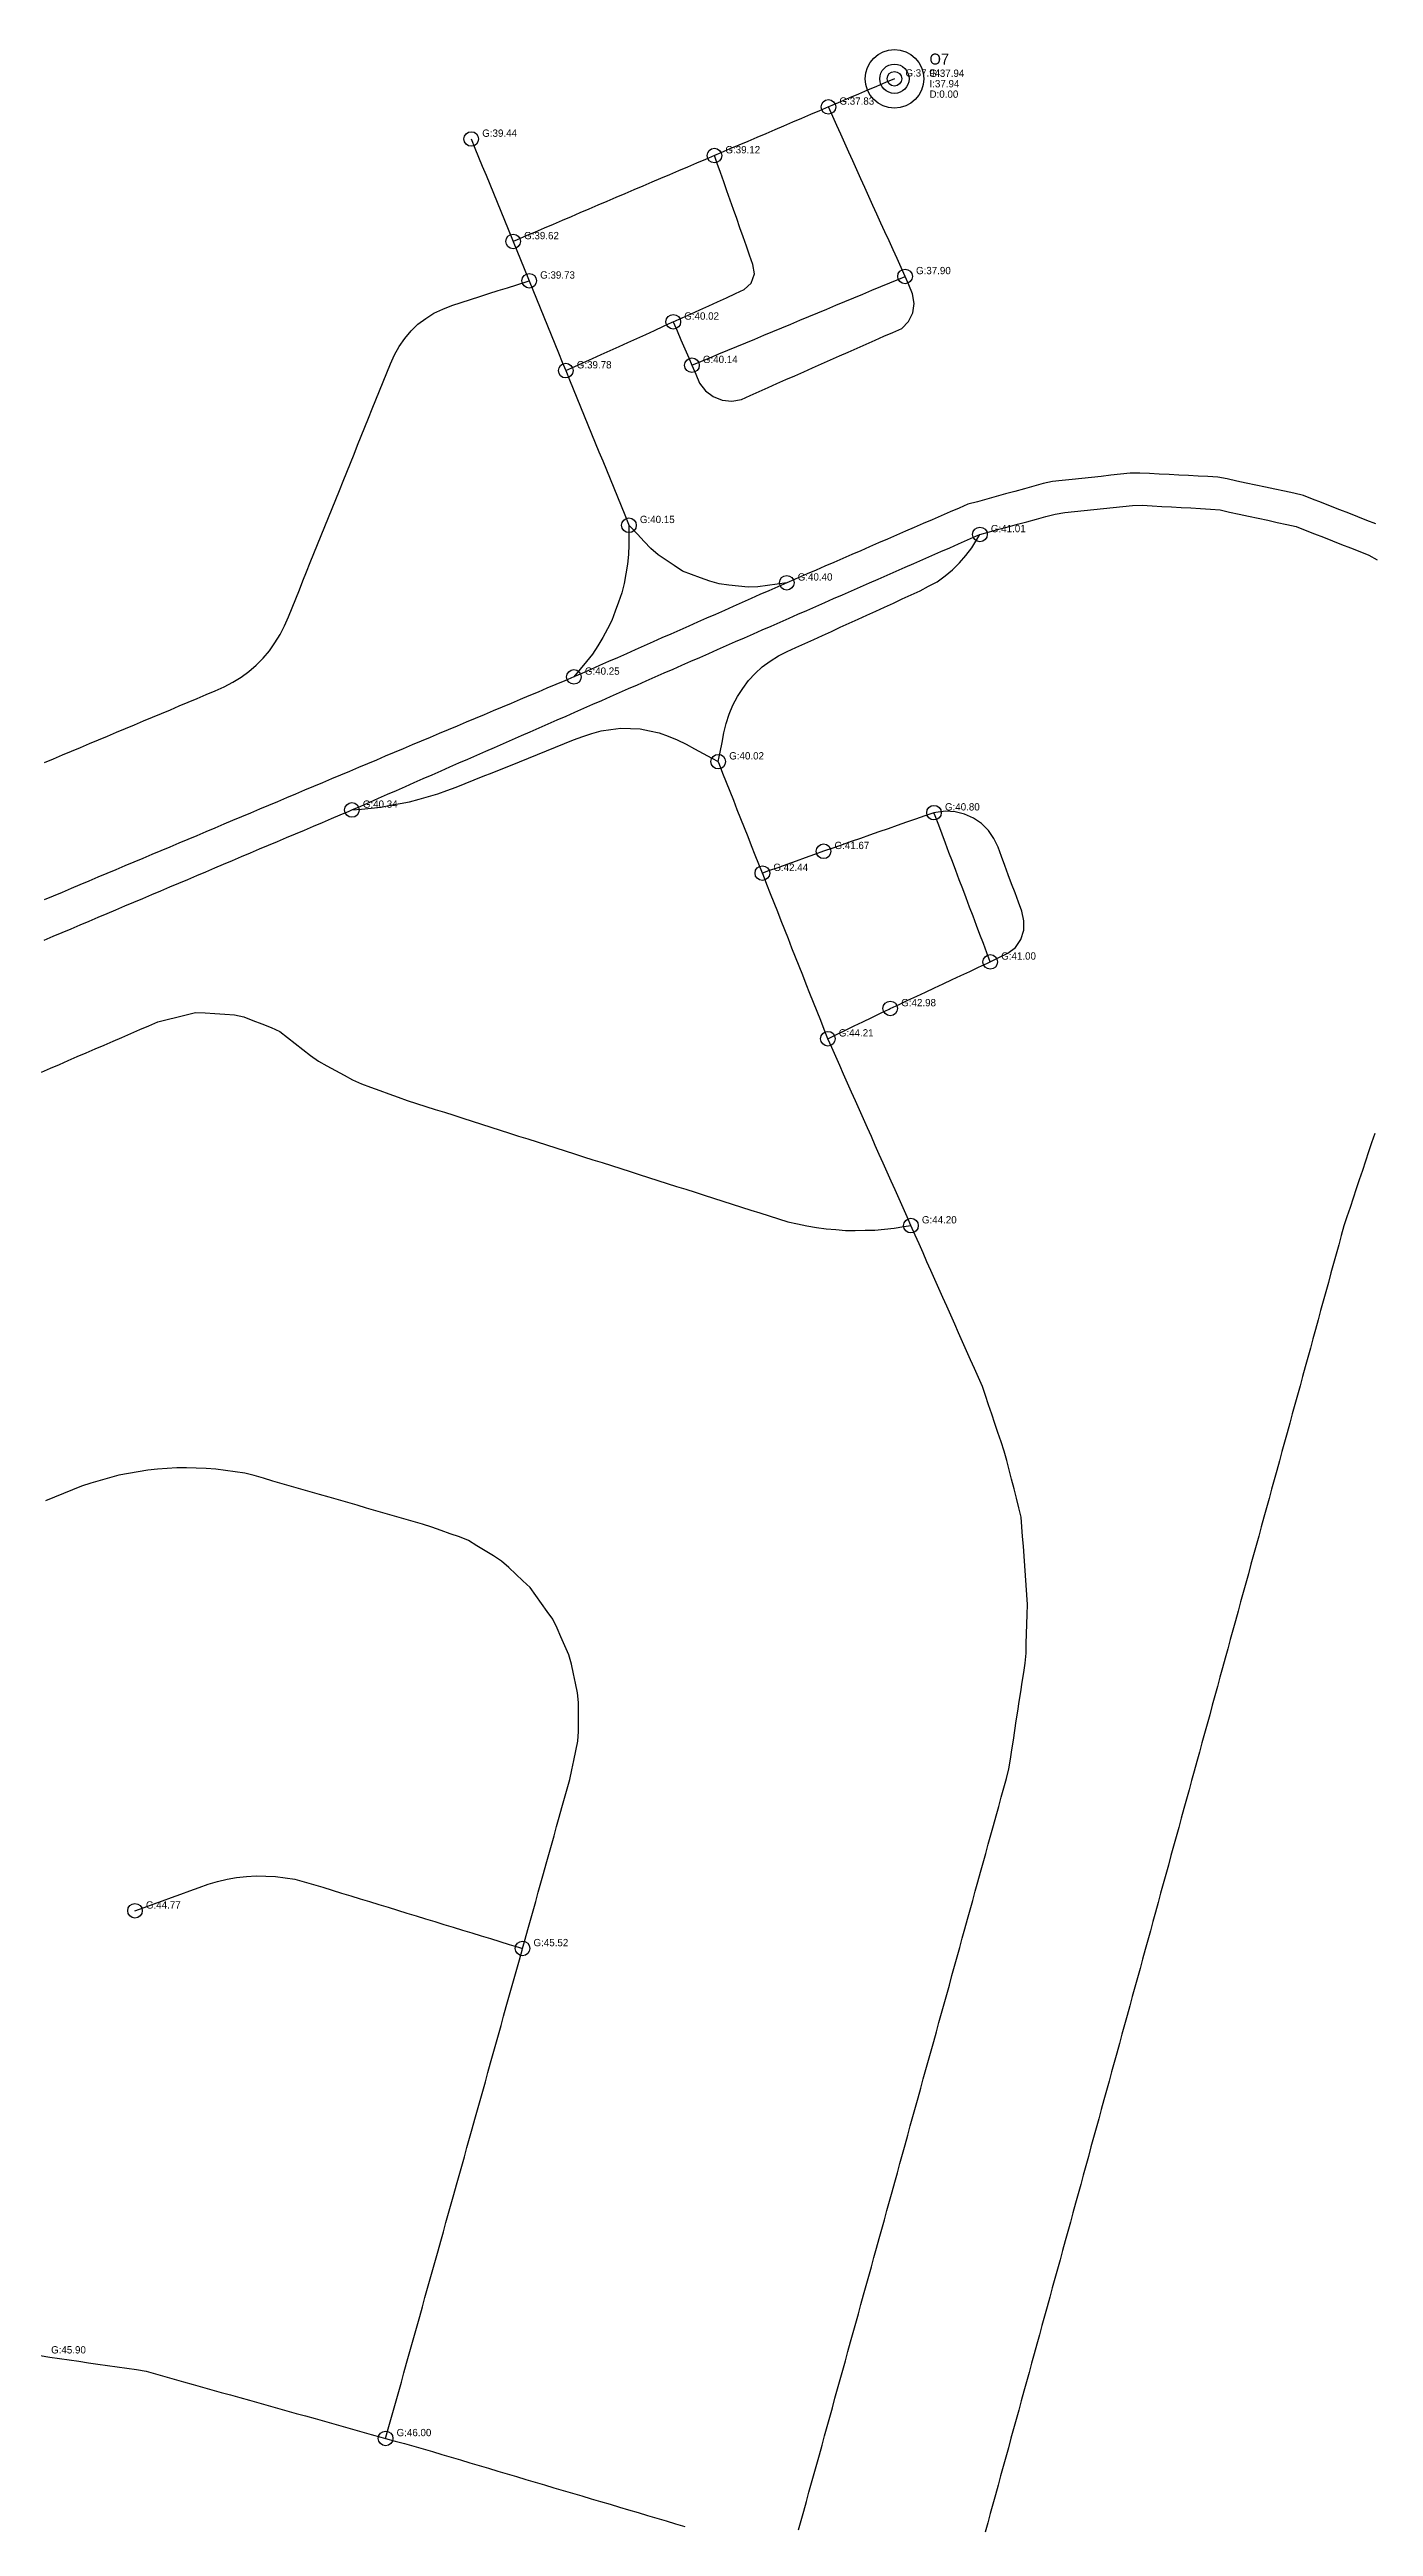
# Model space of a CAD drawing. Header units: metres. Extents: x 607160 to 610559, y 2613470 to 2618337.
# Drawn here: x 609848 to 610120, y 2614571 to 2615079 of the extents above; entities that cross this region are included whole.
import ezdxf

# ---------------------------------------------------------------- set-up
doc = ezdxf.new("R2010")
doc.units = ezdxf.units.M
for name, color, linetype in [('SW-DRAIN-LABELS', 3, 'Continuous'), ('SW-DRAIN-ORPHAN', 8, 'Continuous'), ('SW-JUNCTIONS', 7, 'Continuous'), ('SW-OUTLETS', 2, 'Continuous')]:
    doc.layers.add(name, color=color, linetype=linetype)

msp = doc.modelspace()

# ---------------------------------------------------------------- linework, layer by layer
at = {"layer": 'SW-DRAIN-ORPHAN'}
for points in [[(610021.89, 2615073.04), (610020.05, 2615072.25), (610018.21, 2615071.47), (610016.37, 2615070.69), (610014.53, 2615069.9), (610012.69, 2615069.12), (610010.85, 2615068.33), (610009.01, 2615067.55), (610008.35, 2615067.27)], [(610008.35, 2615067.27), (610006.51, 2615066.48), (610004.67, 2615065.7), (610002.83, 2615064.91), (610000.99, 2615064.13), (609999.15, 2615063.34), (609997.31, 2615062.56), (609995.47, 2615061.77), (609993.63, 2615060.99), (609991.79, 2615060.2), (609989.95, 2615059.42), (609988.11, 2615058.63), (609986.27, 2615057.85), (609984.94, 2615057.28)], [(610024.07, 2615032.48), (610023.25, 2615034.31), (610022.42, 2615036.13), (610021.6, 2615037.95), (610020.78, 2615039.77), (610019.95, 2615041.6), (610019.13, 2615043.42), (610018.3, 2615045.24), (610017.48, 2615047.06), (610016.66, 2615048.89), (610015.83, 2615050.71), (610015.01, 2615052.53), (610014.18, 2615054.35), (610013.36, 2615056.17), (610012.54, 2615058), (610011.71, 2615059.82), (610010.89, 2615061.64), (610010.06, 2615063.46), (610009.24, 2615065.29), (610008.35, 2615067.27)], [(609935.02, 2615060.68), (609935.78, 2615058.83), (609936.53, 2615056.98), (609937.29, 2615055.12), (609938.05, 2615053.27), (609938.81, 2615051.42), (609939.56, 2615049.57), (609940.32, 2615047.72), (609941.08, 2615045.87), (609941.83, 2615044.02), (609942.59, 2615042.17), (609943.35, 2615040.32), (609943.62, 2615039.66)], [(609984.94, 2615057.28), (609983.1, 2615056.49), (609981.26, 2615055.71), (609979.42, 2615054.93), (609977.58, 2615054.14), (609975.74, 2615053.36), (609973.9, 2615052.57), (609972.06, 2615051.79), (609970.22, 2615051), (609968.38, 2615050.22), (609966.54, 2615049.44), (609964.7, 2615048.65), (609962.86, 2615047.87), (609961.02, 2615047.08), (609959.18, 2615046.3), (609957.34, 2615045.51), (609955.5, 2615044.73), (609953.66, 2615043.94), (609951.82, 2615043.16), (609949.98, 2615042.38), (609948.14, 2615041.59), (609946.3, 2615040.81), (609944.46, 2615040.02), (609943.62, 2615039.66)], [(609976.49, 2615023.16), (609978.32, 2615023.98), (609980.14, 2615024.81), (609981.96, 2615025.63), (609983.78, 2615026.46), (609985.6, 2615027.29), (609987.42, 2615028.11), (609989.24, 2615028.94), (609991.06, 2615029.77), (609992.5, 2615031.12), (609993.13, 2615032.98), (609992.83, 2615034.92), (609992.17, 2615036.81), (609991.5, 2615038.7), (609990.84, 2615040.58), (609990.17, 2615042.47), (609989.51, 2615044.35), (609988.84, 2615046.24), (609988.17, 2615048.13), (609987.51, 2615050.01), (609986.84, 2615051.9), (609986.17, 2615053.78), (609985.51, 2615055.67), (609984.94, 2615057.28)], [(609943.62, 2615039.66), (609944.37, 2615037.81), (609945.13, 2615035.96), (609945.88, 2615034.1), (609946.64, 2615032.25), (609946.91, 2615031.58)], [(609847.43, 2614932.73), (609849.27, 2614933.51), (609851.12, 2614934.28), (609852.96, 2614935.06), (609854.81, 2614935.83), (609856.65, 2614936.6), (609858.49, 2614937.38), (609860.34, 2614938.15), (609862.18, 2614938.93), (609864.03, 2614939.7), (609865.87, 2614940.48), (609867.71, 2614941.25), (609869.56, 2614942.02), (609871.4, 2614942.8), (609873.25, 2614943.57), (609875.09, 2614944.35), (609876.94, 2614945.12), (609878.78, 2614945.89), (609880.62, 2614946.67), (609882.47, 2614947.44), (609884.28, 2614948.29), (609886.06, 2614949.2), (609887.76, 2614950.24), (609889.37, 2614951.43), (609890.89, 2614952.72), (609892.28, 2614954.15), (609893.58, 2614955.66), (609894.73, 2614957.3), (609895.78, 2614959), (609896.65, 2614960.8), (609897.48, 2614962.61), (609898.23, 2614964.47), (609898.98, 2614966.32), (609899.73, 2614968.18), (609900.47, 2614970.03), (609901.22, 2614971.89), (609901.97, 2614973.74), (609902.72, 2614975.6), (609903.47, 2614977.45), (609904.21, 2614979.31), (609904.96, 2614981.16), (609905.71, 2614983.02), (609906.46, 2614984.87), (609907.21, 2614986.73), (609907.95, 2614988.58), (609908.7, 2614990.44), (609909.45, 2614992.29), (609910.2, 2614994.15), (609910.95, 2614996), (609911.7, 2614997.86), (609912.44, 2614999.71), (609913.19, 2615001.57), (609913.94, 2615003.42), (609914.69, 2615005.28), (609915.44, 2615007.13), (609916.18, 2615008.98), (609916.93, 2615010.84), (609917.68, 2615012.69), (609918.43, 2615014.55), (609919.28, 2615016.36), (609920.2, 2615018.13), (609921.36, 2615019.76), (609922.65, 2615021.28), (609924.08, 2615022.67), (609925.69, 2615023.86), (609927.36, 2615024.95), (609929.18, 2615025.79), (609931.03, 2615026.53), (609932.94, 2615027.13), (609934.84, 2615027.74), (609936.75, 2615028.35), (609938.65, 2615028.95), (609940.56, 2615029.56), (609942.47, 2615030.17), (609944.37, 2615030.77), (609946.28, 2615031.38), (609946.91, 2615031.58)], [(609946.91, 2615031.58), (609947.67, 2615029.73), (609948.42, 2615027.88), (609949.18, 2615026.03), (609949.93, 2615024.17), (609950.69, 2615022.32), (609951.44, 2615020.47), (609952.2, 2615018.62), (609952.96, 2615016.77), (609953.71, 2615014.91), (609954.43, 2615013.15)], [(609980.32, 2615014.25), (609982.16, 2615015.02), (609984.01, 2615015.79), (609985.85, 2615016.56), (609987.7, 2615017.33), (609989.55, 2615018.1), (609991.39, 2615018.86), (609993.24, 2615019.63), (609995.08, 2615020.4), (609996.93, 2615021.17), (609998.78, 2615021.94), (610000.62, 2615022.71), (610002.47, 2615023.48), (610004.32, 2615024.25), (610006.16, 2615025.02), (610008.01, 2615025.79), (610009.85, 2615026.56), (610011.7, 2615027.33), (610013.55, 2615028.1), (610015.39, 2615028.87), (610017.24, 2615029.64), (610019.08, 2615030.4), (610020.93, 2615031.17), (610022.78, 2615031.94), (610024.07, 2615032.48)], [(609980.32, 2615014.25), (609981.11, 2615012.41), (609981.9, 2615010.57), (609983.13, 2615009.01), (609984.71, 2615007.82), (609986.55, 2615007.1), (609988.51, 2615006.9), (609990.47, 2615007.21), (609992.28, 2615008.06), (609994.11, 2615008.87), (609995.94, 2615009.68), (609997.77, 2615010.49), (609999.6, 2615011.3), (610001.43, 2615012.11), (610003.26, 2615012.91), (610005.09, 2615013.72), (610006.92, 2615014.53), (610008.75, 2615015.34), (610010.58, 2615016.15), (610012.41, 2615016.95), (610014.24, 2615017.76), (610016.07, 2615018.57), (610017.9, 2615019.38), (610019.73, 2615020.19), (610021.56, 2615021), (610023.38, 2615021.8), (610024.78, 2615023.21), (610025.66, 2615024.99), (610025.94, 2615026.95), (610025.58, 2615028.88), (610024.86, 2615030.75), (610024.07, 2615032.48)], [(609954.43, 2615013.15), (609956.26, 2615013.97), (609958.08, 2615014.8), (609959.9, 2615015.62), (609961.72, 2615016.45), (609963.54, 2615017.28), (609965.36, 2615018.1), (609967.18, 2615018.93), (609969, 2615019.76), (609970.83, 2615020.58), (609972.65, 2615021.41), (609974.47, 2615022.24), (609976.29, 2615023.06), (609976.49, 2615023.16)], [(609976.49, 2615023.16), (609977.28, 2615021.32), (609978.07, 2615019.48), (609978.86, 2615017.64), (609979.65, 2615015.8), (609980.32, 2615014.25)], [(609954.43, 2615013.15), (609955.19, 2615011.29), (609955.95, 2615009.44), (609956.7, 2615007.59), (609957.46, 2615005.74), (609958.21, 2615003.89), (609958.97, 2615002.04), (609959.73, 2615000.18), (609960.48, 2614998.33), (609961.24, 2614996.48), (609962, 2614994.63), (609962.75, 2614992.78), (609963.51, 2614990.93), (609964.26, 2614989.07), (609965.02, 2614987.22), (609965.78, 2614985.37), (609966.53, 2614983.52), (609967.29, 2614981.67), (609967.39, 2614981.41)], [(610120.74, 2614981.69), (610118.88, 2614982.42), (610117.02, 2614983.14), (610115.15, 2614983.87), (610113.29, 2614984.6), (610111.43, 2614985.32), (610109.56, 2614986.05), (610107.7, 2614986.78), (610105.84, 2614987.5), (610103.89, 2614987.97), (610101.94, 2614988.39), (610099.98, 2614988.81), (610098.03, 2614989.23), (610096.07, 2614989.65), (610094.12, 2614990.07), (610092.16, 2614990.49), (610090.21, 2614990.91), (610088.25, 2614991.28), (610086.25, 2614991.39), (610084.25, 2614991.49), (610082.25, 2614991.6), (610080.26, 2614991.7), (610078.26, 2614991.8), (610076.26, 2614991.91), (610074.26, 2614992.01), (610072.27, 2614992.12), (610070.27, 2614992.09), (610068.29, 2614991.88), (610066.3, 2614991.66), (610064.31, 2614991.45), (610062.32, 2614991.24), (610060.33, 2614991.02), (610058.34, 2614990.81), (610056.35, 2614990.59), (610054.37, 2614990.38), (610052.42, 2614989.96), (610050.49, 2614989.43), (610048.56, 2614988.9), (610046.63, 2614988.37), (610044.7, 2614987.84), (610042.77, 2614987.31), (610040.85, 2614986.78), (610038.92, 2614986.25), (610036.99, 2614985.72), (610035.15, 2614984.94), (610033.31, 2614984.14), (610031.48, 2614983.35), (610029.64, 2614982.55), (610027.81, 2614981.76), (610025.97, 2614980.96), (610024.14, 2614980.17), (610022.3, 2614979.37), (610020.47, 2614978.58), (610018.63, 2614977.78), (610016.8, 2614976.98), (610014.96, 2614976.19), (610013.13, 2614975.39), (610011.29, 2614974.6), (610009.46, 2614973.8), (610007.62, 2614973.01), (610005.79, 2614972.21), (610003.95, 2614971.42), (610002.12, 2614970.62), (610000.28, 2614969.82), (609999.78, 2614969.61)], [(610039.44, 2614979.53), (610041.37, 2614980.05), (610043.3, 2614980.58), (610045.23, 2614981.1), (610047.16, 2614981.62), (610049.09, 2614982.15), (610051.02, 2614982.67), (610052.95, 2614983.2), (610054.88, 2614983.72), (610056.85, 2614984), (610058.84, 2614984.21), (610060.83, 2614984.42), (610062.82, 2614984.63), (610064.81, 2614984.84), (610066.8, 2614985.05), (610068.79, 2614985.25), (610070.78, 2614985.46), (610072.77, 2614985.51), (610074.77, 2614985.4), (610076.76, 2614985.29), (610078.76, 2614985.18), (610080.76, 2614985.07), (610082.76, 2614984.96), (610084.75, 2614984.85), (610086.75, 2614984.75), (610088.73, 2614984.55), (610090.69, 2614984.12), (610092.64, 2614983.7), (610094.6, 2614983.28), (610096.55, 2614982.85), (610098.51, 2614982.43), (610100.46, 2614982), (610102.42, 2614981.58), (610104.37, 2614981.14), (610106.23, 2614980.41), (610108.09, 2614979.68), (610109.95, 2614978.95), (610111.81, 2614978.22), (610113.67, 2614977.49), (610115.54, 2614976.76), (610117.4, 2614976.03), (610119.26, 2614975.3), (610121.01, 2614974.33)], [(609910.51, 2614922.99), (609912.34, 2614923.79), (609914.17, 2614924.6), (609916, 2614925.4), (609917.83, 2614926.2), (609919.66, 2614927.01), (609921.5, 2614927.81), (609923.33, 2614928.61), (609925.16, 2614929.42), (609926.99, 2614930.22), (609928.82, 2614931.02), (609930.65, 2614931.83), (609932.49, 2614932.63), (609934.32, 2614933.43), (609936.15, 2614934.24), (609937.98, 2614935.04), (609939.81, 2614935.84), (609941.64, 2614936.64), (609943.48, 2614937.45), (609945.31, 2614938.25), (609947.14, 2614939.05), (609948.97, 2614939.86), (609950.8, 2614940.66), (609952.63, 2614941.46), (609954.47, 2614942.27), (609956.3, 2614943.07), (609958.13, 2614943.87), (609959.96, 2614944.68), (609961.79, 2614945.48), (609963.62, 2614946.28), (609965.46, 2614947.09), (609967.29, 2614947.89), (609969.12, 2614948.69), (609970.95, 2614949.5), (609972.78, 2614950.3), (609974.61, 2614951.1), (609976.44, 2614951.91), (609978.28, 2614952.71), (609980.11, 2614953.51), (609981.94, 2614954.31), (609983.77, 2614955.12), (609985.6, 2614955.92), (609987.43, 2614956.72), (609989.27, 2614957.53), (609991.1, 2614958.33), (609992.93, 2614959.13), (609994.76, 2614959.94), (609996.59, 2614960.74), (609998.42, 2614961.54), (610000.26, 2614962.35), (610002.09, 2614963.15), (610003.92, 2614963.95), (610005.75, 2614964.76), (610007.58, 2614965.56), (610009.41, 2614966.36), (610011.25, 2614967.17), (610013.08, 2614967.97), (610014.91, 2614968.77), (610016.74, 2614969.58), (610018.57, 2614970.38), (610020.4, 2614971.18), (610022.24, 2614971.98), (610024.07, 2614972.79), (610025.9, 2614973.59), (610027.73, 2614974.39), (610029.56, 2614975.2), (610031.39, 2614976), (610033.23, 2614976.8), (610035.06, 2614977.61), (610036.89, 2614978.41), (610038.72, 2614979.21), (610039.44, 2614979.53)], [(609967.39, 2614981.41), (609967.37, 2614979.41), (609967.35, 2614977.41), (609967.32, 2614975.41), (609967.1, 2614973.43), (609966.74, 2614971.46), (609966.38, 2614969.49), (609965.95, 2614967.54), (609965.27, 2614965.66), (609964.59, 2614963.78), (609963.9, 2614961.9), (609962.98, 2614960.13), (609962, 2614958.39), (609961.02, 2614956.65), (609959.92, 2614954.98), (609958.66, 2614953.43), (609957.4, 2614951.88), (609956.09, 2614950.29)], [(609999.78, 2614969.61), (609997.8, 2614969.34), (609995.82, 2614969.07), (609993.83, 2614968.8), (609991.85, 2614968.71), (609989.86, 2614968.93), (609987.87, 2614969.14), (609985.88, 2614969.36), (609983.97, 2614969.91), (609982.1, 2614970.6), (609980.22, 2614971.29), (609978.36, 2614972), (609976.7, 2614973.13), (609975.05, 2614974.25), (609973.39, 2614975.37), (609971.86, 2614976.64), (609970.49, 2614978.1), (609969.13, 2614979.56), (609967.76, 2614981.02), (609967.39, 2614981.41)], [(609985.72, 2614932.9), (609986.11, 2614934.87), (609986.5, 2614936.83), (609986.89, 2614938.79), (609987.38, 2614940.73), (609987.96, 2614942.64), (609988.74, 2614944.48), (609989.65, 2614946.26), (609990.74, 2614947.92), (609991.94, 2614949.53), (609993.32, 2614950.97), (609994.77, 2614952.34), (609996.39, 2614953.5), (609998.06, 2614954.6), (609999.85, 2614955.48), (610001.67, 2614956.31), (610003.49, 2614957.14), (610005.31, 2614957.97), (610007.13, 2614958.81), (610008.95, 2614959.64), (610010.77, 2614960.47), (610012.59, 2614961.3), (610014.41, 2614962.13), (610016.23, 2614962.96), (610018.04, 2614963.79), (610019.86, 2614964.62), (610021.68, 2614965.45), (610023.5, 2614966.29), (610025.32, 2614967.12), (610027.14, 2614967.95), (610028.9, 2614968.89), (610030.67, 2614969.83), (610032.27, 2614971.03), (610033.84, 2614972.27), (610035.24, 2614973.68), (610036.57, 2614975.18), (610037.75, 2614976.78), (610038.8, 2614978.49), (610039.44, 2614979.53)], [(609999.78, 2614969.61), (609997.95, 2614968.8), (609996.12, 2614967.99), (609994.29, 2614967.18), (609992.46, 2614966.37), (609990.63, 2614965.56), (609988.8, 2614964.75), (609986.98, 2614963.94), (609985.15, 2614963.13), (609983.32, 2614962.33), (609981.49, 2614961.52), (609979.66, 2614960.71), (609977.83, 2614959.9), (609976, 2614959.09), (609974.17, 2614958.28), (609972.34, 2614957.47), (609970.51, 2614956.66), (609968.68, 2614955.85), (609966.86, 2614955.05), (609965.03, 2614954.24), (609963.2, 2614953.43), (609961.37, 2614952.62), (609959.54, 2614951.81), (609957.71, 2614951), (609956.09, 2614950.29)], [(609956.09, 2614950.29), (609954.25, 2614949.51), (609952.4, 2614948.73), (609950.56, 2614947.96), (609948.72, 2614947.18), (609946.87, 2614946.41), (609945.03, 2614945.63), (609943.19, 2614944.86), (609941.34, 2614944.08), (609939.5, 2614943.31), (609937.66, 2614942.53), (609935.81, 2614941.75), (609933.97, 2614940.98), (609932.13, 2614940.2), (609930.28, 2614939.43), (609928.44, 2614938.65), (609926.6, 2614937.88), (609924.75, 2614937.1), (609922.91, 2614936.33), (609921.07, 2614935.55), (609919.22, 2614934.77), (609917.38, 2614934), (609915.54, 2614933.22), (609913.69, 2614932.45), (609911.85, 2614931.67), (609910, 2614930.9), (609908.16, 2614930.12), (609906.32, 2614929.35), (609904.47, 2614928.57), (609902.63, 2614927.79), (609900.79, 2614927.02), (609898.94, 2614926.24), (609897.1, 2614925.47), (609895.26, 2614924.69), (609893.41, 2614923.92), (609891.57, 2614923.14), (609889.73, 2614922.36), (609887.88, 2614921.59), (609886.04, 2614920.81), (609884.2, 2614920.04), (609882.35, 2614919.26), (609880.51, 2614918.49), (609878.67, 2614917.71), (609876.82, 2614916.94), (609874.98, 2614916.16), (609873.13, 2614915.38), (609871.29, 2614914.61), (609869.45, 2614913.83), (609867.6, 2614913.06), (609865.76, 2614912.28), (609863.92, 2614911.51), (609862.07, 2614910.73), (609860.23, 2614909.96), (609858.39, 2614909.18), (609856.54, 2614908.4), (609854.7, 2614907.63), (609852.86, 2614906.85), (609851.01, 2614906.08), (609849.17, 2614905.3), (609847.33, 2614904.53)], [(609910.51, 2614922.99), (609912.5, 2614923.18), (609914.49, 2614923.38), (609916.48, 2614923.58), (609918.44, 2614923.94), (609920.41, 2614924.3), (609922.37, 2614924.68), (609924.3, 2614925.21), (609926.23, 2614925.74), (609928.15, 2614926.29), (609930.03, 2614926.98), (609931.9, 2614927.68), (609933.77, 2614928.39), (609935.63, 2614929.14), (609937.48, 2614929.89), (609939.34, 2614930.64), (609941.19, 2614931.38), (609943.05, 2614932.13), (609944.9, 2614932.88), (609946.76, 2614933.63), (609948.61, 2614934.38), (609950.46, 2614935.13), (609952.32, 2614935.88), (609954.17, 2614936.63), (609956.03, 2614937.38), (609957.9, 2614938.08), (609959.8, 2614938.69), (609961.72, 2614939.24), (609963.7, 2614939.51), (609965.69, 2614939.77), (609967.68, 2614939.69), (609969.68, 2614939.61), (609971.64, 2614939.23), (609973.59, 2614938.8), (609975.47, 2614938.14), (609977.32, 2614937.36), (609979.12, 2614936.5), (609980.88, 2614935.54), (609982.63, 2614934.59), (609984.39, 2614933.63), (609985.72, 2614932.9)], [(609994.78, 2614910.02), (609994.05, 2614911.88), (609993.31, 2614913.74), (609992.57, 2614915.6), (609991.84, 2614917.46), (609991.1, 2614919.32), (609990.37, 2614921.18), (609989.63, 2614923.04), (609988.89, 2614924.9), (609988.16, 2614926.76), (609987.42, 2614928.61), (609986.69, 2614930.47), (609985.95, 2614932.33), (609985.72, 2614932.9)], [(609847.35, 2614896.28), (609849.19, 2614897.06), (609851.04, 2614897.84), (609852.88, 2614898.62), (609854.72, 2614899.4), (609856.56, 2614900.18), (609858.4, 2614900.96), (609860.25, 2614901.74), (609862.09, 2614902.52), (609863.93, 2614903.29), (609865.77, 2614904.07), (609867.61, 2614904.85), (609869.46, 2614905.63), (609871.3, 2614906.41), (609873.14, 2614907.19), (609874.98, 2614907.97), (609876.82, 2614908.75), (609878.67, 2614909.53), (609880.51, 2614910.31), (609882.35, 2614911.08), (609884.19, 2614911.86), (609886.03, 2614912.64), (609887.88, 2614913.42), (609889.72, 2614914.2), (609891.56, 2614914.98), (609893.4, 2614915.76), (609895.24, 2614916.54), (609897.09, 2614917.32), (609898.93, 2614918.1), (609900.77, 2614918.87), (609902.61, 2614919.65), (609904.46, 2614920.43), (609906.3, 2614921.21), (609908.14, 2614921.99), (609909.98, 2614922.77), (609910.51, 2614922.99)], [(610030.01, 2614922.43), (610028.13, 2614921.77), (610026.24, 2614921.11), (610024.35, 2614920.45), (610022.46, 2614919.79), (610020.57, 2614919.13), (610018.69, 2614918.47), (610016.8, 2614917.81), (610014.91, 2614917.15), (610013.02, 2614916.49), (610011.13, 2614915.84), (610009.24, 2614915.18), (610007.34, 2614914.51)], [(610041.55, 2614891.82), (610043.35, 2614892.68), (610045.14, 2614893.58), (610046.74, 2614894.78), (610047.86, 2614896.42), (610048.45, 2614898.3), (610048.48, 2614900.26), (610048.03, 2614902.21), (610047.34, 2614904.08), (610046.64, 2614905.96), (610045.95, 2614907.83), (610045.25, 2614909.71), (610044.55, 2614911.58), (610043.86, 2614913.46), (610043.16, 2614915.33), (610042.29, 2614917.12), (610041.18, 2614918.77), (610039.79, 2614920.21), (610038.12, 2614921.3), (610036.29, 2614922.1), (610034.37, 2614922.58), (610032.38, 2614922.73), (610030.39, 2614922.48), (610030.01, 2614922.43)], [(610041.55, 2614891.82), (610040.84, 2614893.7), (610040.14, 2614895.57), (610039.43, 2614897.44), (610038.73, 2614899.31), (610038.02, 2614901.18), (610037.32, 2614903.05), (610036.61, 2614904.93), (610035.91, 2614906.8), (610035.2, 2614908.67), (610034.5, 2614910.54), (610033.79, 2614912.41), (610033.08, 2614914.28), (610032.38, 2614916.15), (610031.67, 2614918.03), (610030.97, 2614919.9), (610030.26, 2614921.77), (610030.01, 2614922.43)], [(610007.34, 2614914.51), (610005.45, 2614913.84), (610003.57, 2614913.16), (610001.69, 2614912.49), (609999.8, 2614911.81), (609997.92, 2614911.14), (609996.04, 2614910.47), (609994.78, 2614910.02)], [(610008.22, 2614876.05), (610007.48, 2614877.91), (610006.75, 2614879.77), (610006.01, 2614881.63), (610005.28, 2614883.49), (610004.54, 2614885.35), (610003.8, 2614887.21), (610003.07, 2614889.07), (610002.33, 2614890.93), (610001.6, 2614892.79), (610000.86, 2614894.65), (610000.13, 2614896.51), (609999.39, 2614898.37), (609998.65, 2614900.23), (609997.92, 2614902.09), (609997.18, 2614903.95), (609996.45, 2614905.81), (609995.71, 2614907.67), (609994.98, 2614909.53), (609994.78, 2614910.02)], [(610021.03, 2614882.25), (610022.85, 2614883.09), (610024.66, 2614883.94), (610026.47, 2614884.78), (610028.28, 2614885.63), (610030.1, 2614886.48), (610031.91, 2614887.32), (610033.72, 2614888.17), (610035.53, 2614889.02), (610037.34, 2614889.86), (610039.16, 2614890.71), (610040.97, 2614891.55), (610041.55, 2614891.82)], [(609846.79, 2614869.2), (609848.63, 2614869.99), (609850.46, 2614870.78), (609852.3, 2614871.57), (609854.14, 2614872.37), (609855.97, 2614873.16), (609857.81, 2614873.95), (609859.65, 2614874.74), (609861.48, 2614875.53), (609863.32, 2614876.32), (609865.16, 2614877.12), (609866.99, 2614877.91), (609868.83, 2614878.7), (609870.67, 2614879.49), (609872.6, 2614879.99), (609874.55, 2614880.46), (609876.49, 2614880.94), (609878.43, 2614881.42), (609880.42, 2614881.39), (609882.41, 2614881.25), (609884.41, 2614881.1), (609886.4, 2614880.96), (609888.33, 2614880.51), (609890.19, 2614879.79), (609892.06, 2614879.08), (609893.93, 2614878.36), (609895.75, 2614877.56), (609897.31, 2614876.32), (609898.88, 2614875.08), (609900.45, 2614873.84), (609902.02, 2614872.6), (609903.65, 2614871.45), (609905.4, 2614870.48), (609907.16, 2614869.52), (609908.91, 2614868.56), (609910.66, 2614867.6), (609912.48, 2614866.78), (609914.36, 2614866.1), (609916.25, 2614865.43), (609918.13, 2614864.75), (609920.01, 2614864.07), (609921.89, 2614863.4), (609923.79, 2614862.76), (609925.69, 2614862.16), (609927.6, 2614861.55), (609929.51, 2614860.94), (609931.41, 2614860.33), (609933.32, 2614859.72), (609935.22, 2614859.12), (609937.13, 2614858.51), (609939.03, 2614857.9), (609940.94, 2614857.29), (609942.84, 2614856.69), (609944.75, 2614856.08), (609946.65, 2614855.47), (609948.56, 2614854.86), (609950.47, 2614854.25), (609952.37, 2614853.65), (609954.28, 2614853.04), (609956.18, 2614852.43), (609958.09, 2614851.82), (609959.99, 2614851.22), (609961.9, 2614850.61), (609963.8, 2614850), (609965.71, 2614849.39), (609967.61, 2614848.79), (609969.52, 2614848.18), (609971.43, 2614847.57), (609973.33, 2614846.96), (609975.24, 2614846.35), (609977.14, 2614845.75), (609979.05, 2614845.14), (609980.95, 2614844.53), (609982.86, 2614843.92), (609984.76, 2614843.32), (609986.67, 2614842.71), (609988.57, 2614842.1), (609990.48, 2614841.49), (609992.38, 2614840.88), (609994.29, 2614840.28), (609996.2, 2614839.68), (609998.11, 2614839.09), (610000.02, 2614838.49), (610001.97, 2614838.05), (610003.93, 2614837.67), (610005.89, 2614837.29), (610007.88, 2614837.04), (610009.87, 2614836.88), (610011.86, 2614836.72), (610013.86, 2614836.67), (610015.86, 2614836.73), (610017.86, 2614836.79), (610019.85, 2614836.93), (610021.83, 2614837.2), (610023.81, 2614837.48), (610025.28, 2614837.69)], [(610008.22, 2614876.05), (610010.02, 2614876.92), (610011.82, 2614877.79), (610013.62, 2614878.66), (610015.42, 2614879.53), (610017.22, 2614880.4), (610019.02, 2614881.27), (610020.82, 2614882.14), (610021.03, 2614882.25)], [(610025.28, 2614837.69), (610024.47, 2614839.52), (610023.65, 2614841.34), (610022.84, 2614843.17), (610022.03, 2614845), (610021.21, 2614846.83), (610020.4, 2614848.65), (610019.59, 2614850.48), (610018.78, 2614852.31), (610017.96, 2614854.14), (610017.15, 2614855.96), (610016.34, 2614857.79), (610015.53, 2614859.62), (610014.71, 2614861.44), (610013.9, 2614863.27), (610013.09, 2614865.1), (610012.27, 2614866.93), (610011.46, 2614868.75), (610010.65, 2614870.58), (610009.84, 2614872.41), (610009.02, 2614874.24), (610008.22, 2614876.05)], [(610120.48, 2614856.59), (610119.85, 2614854.69), (610119.21, 2614852.8), (610118.58, 2614850.9), (610117.95, 2614849), (610117.32, 2614847.1), (610116.68, 2614845.21), (610116.05, 2614843.31), (610115.42, 2614841.41), (610114.79, 2614839.51), (610114.15, 2614837.62), (610113.62, 2614835.69), (610113.09, 2614833.76), (610112.56, 2614831.83), (610112.03, 2614829.9), (610111.5, 2614827.97), (610110.97, 2614826.05), (610110.44, 2614824.12), (610109.91, 2614822.19), (610109.38, 2614820.26), (610108.85, 2614818.33), (610108.32, 2614816.4), (610107.8, 2614814.47), (610107.27, 2614812.55), (610106.74, 2614810.62), (610106.21, 2614808.69), (610105.68, 2614806.76), (610105.15, 2614804.83), (610104.62, 2614802.9), (610104.09, 2614800.97), (610103.56, 2614799.05), (610103.03, 2614797.12), (610102.5, 2614795.19), (610101.97, 2614793.26), (610101.44, 2614791.33), (610100.91, 2614789.4), (610100.38, 2614787.47), (610099.85, 2614785.55), (610099.32, 2614783.62), (610098.79, 2614781.69), (610098.26, 2614779.76), (610097.73, 2614777.83), (610097.2, 2614775.9), (610096.67, 2614773.97), (610096.14, 2614772.05), (610095.61, 2614770.12), (610095.08, 2614768.19), (610094.55, 2614766.26), (610094.02, 2614764.33), (610093.49, 2614762.4), (610092.96, 2614760.47), (610092.43, 2614758.55), (610091.9, 2614756.62), (610091.37, 2614754.69), (610090.84, 2614752.76), (610090.31, 2614750.83), (610089.78, 2614748.9), (610089.25, 2614746.97), (610088.72, 2614745.05), (610088.19, 2614743.12), (610087.66, 2614741.19), (610087.13, 2614739.26), (610086.6, 2614737.33), (610086.07, 2614735.4), (610085.54, 2614733.47), (610085.01, 2614731.55), (610084.49, 2614729.62), (610083.96, 2614727.69), (610083.43, 2614725.76), (610082.9, 2614723.83), (610082.37, 2614721.9), (610081.84, 2614719.97), (610081.31, 2614718.05), (610080.78, 2614716.12), (610080.25, 2614714.19), (610079.72, 2614712.26), (610079.19, 2614710.33), (610078.66, 2614708.4), (610078.13, 2614706.47), (610077.6, 2614704.55), (610077.07, 2614702.62), (610076.54, 2614700.69), (610076.01, 2614698.76), (610075.48, 2614696.83), (610074.95, 2614694.9), (610074.42, 2614692.97), (610073.89, 2614691.05), (610073.36, 2614689.12), (610072.83, 2614687.19), (610072.3, 2614685.26), (610071.77, 2614683.33), (610071.24, 2614681.4), (610070.71, 2614679.47), (610070.18, 2614677.55), (610069.65, 2614675.62), (610069.12, 2614673.69), (610068.59, 2614671.76), (610068.06, 2614669.83), (610067.53, 2614667.9), (610067, 2614665.97), (610066.47, 2614664.05), (610065.94, 2614662.12), (610065.41, 2614660.19), (610064.88, 2614658.26), (610064.35, 2614656.33), (610063.82, 2614654.4), (610063.29, 2614652.48), (610062.76, 2614650.55), (610062.23, 2614648.62), (610061.71, 2614646.69), (610061.18, 2614644.76), (610060.65, 2614642.83), (610060.12, 2614640.9), (610059.59, 2614638.98), (610059.06, 2614637.05), (610058.53, 2614635.12), (610058, 2614633.19), (610057.47, 2614631.26), (610056.94, 2614629.33), (610056.41, 2614627.4), (610055.88, 2614625.48), (610055.35, 2614623.55), (610054.82, 2614621.62), (610054.29, 2614619.69), (610053.76, 2614617.76), (610053.23, 2614615.83), (610052.7, 2614613.9), (610052.17, 2614611.98), (610051.64, 2614610.05), (610051.11, 2614608.12), (610050.58, 2614606.19), (610050.05, 2614604.26), (610049.52, 2614602.33), (610048.99, 2614600.4), (610048.46, 2614598.48), (610047.93, 2614596.55), (610047.4, 2614594.62), (610046.87, 2614592.69), (610046.34, 2614590.76), (610045.81, 2614588.83), (610045.28, 2614586.9), (610044.75, 2614584.98), (610044.22, 2614583.05), (610043.69, 2614581.12), (610043.16, 2614579.19), (610042.63, 2614577.26), (610042.1, 2614575.33), (610041.57, 2614573.4), (610041.04, 2614571.48), (610040.51, 2614569.55)], [(610002.22, 2614570.05), (610002.75, 2614571.98), (610003.28, 2614573.91), (610003.82, 2614575.83), (610004.35, 2614577.76), (610004.88, 2614579.69), (610005.42, 2614581.62), (610005.95, 2614583.54), (610006.48, 2614585.47), (610007.02, 2614587.4), (610007.55, 2614589.33), (610008.08, 2614591.25), (610008.62, 2614593.18), (610009.15, 2614595.11), (610009.68, 2614597.04), (610010.22, 2614598.96), (610010.75, 2614600.89), (610011.28, 2614602.82), (610011.82, 2614604.75), (610012.35, 2614606.67), (610012.88, 2614608.6), (610013.42, 2614610.53), (610013.95, 2614612.46), (610014.48, 2614614.38), (610015.02, 2614616.31), (610015.55, 2614618.24), (610016.09, 2614620.17), (610016.62, 2614622.09), (610017.15, 2614624.02), (610017.69, 2614625.95), (610018.22, 2614627.88), (610018.75, 2614629.81), (610019.29, 2614631.73), (610019.82, 2614633.66), (610020.35, 2614635.59), (610020.89, 2614637.52), (610021.42, 2614639.44), (610021.95, 2614641.37), (610022.49, 2614643.3), (610023.02, 2614645.23), (610023.55, 2614647.15), (610024.09, 2614649.08), (610024.62, 2614651.01), (610025.15, 2614652.94), (610025.69, 2614654.86), (610026.22, 2614656.79), (610026.75, 2614658.72), (610027.29, 2614660.65), (610027.82, 2614662.57), (610028.35, 2614664.5), (610028.89, 2614666.43), (610029.42, 2614668.36), (610029.95, 2614670.28), (610030.49, 2614672.21), (610031.02, 2614674.14), (610031.56, 2614676.07), (610032.09, 2614677.99), (610032.62, 2614679.92), (610033.16, 2614681.85), (610033.69, 2614683.78), (610034.22, 2614685.7), (610034.76, 2614687.63), (610035.29, 2614689.56), (610035.82, 2614691.49), (610036.36, 2614693.41), (610036.89, 2614695.34), (610037.42, 2614697.27), (610037.96, 2614699.2), (610038.49, 2614701.12), (610039.02, 2614703.05), (610039.56, 2614704.98), (610040.09, 2614706.91), (610040.62, 2614708.83), (610041.16, 2614710.76), (610041.69, 2614712.69), (610042.22, 2614714.62), (610042.76, 2614716.54), (610043.29, 2614718.47), (610043.82, 2614720.4), (610044.36, 2614722.33), (610044.89, 2614724.25), (610045.39, 2614726.19), (610045.7, 2614728.17), (610046, 2614730.14), (610046.3, 2614732.12), (610046.61, 2614734.1), (610046.91, 2614736.07), (610047.22, 2614738.05), (610047.52, 2614740.03), (610047.82, 2614742), (610048.13, 2614743.98), (610048.43, 2614745.96), (610048.73, 2614747.93), (610048.9, 2614749.92), (610048.96, 2614751.92), (610049.03, 2614753.92), (610049.09, 2614755.92), (610049.16, 2614757.92), (610049.22, 2614759.92), (610049.08, 2614761.91), (610048.94, 2614763.91), (610048.79, 2614765.9), (610048.64, 2614767.9), (610048.5, 2614769.89), (610048.35, 2614771.89), (610048.2, 2614773.88), (610048.06, 2614775.88), (610047.91, 2614777.87), (610047.42, 2614779.81), (610046.93, 2614781.75), (610046.44, 2614783.69), (610045.95, 2614785.63), (610045.46, 2614787.56), (610044.96, 2614789.5), (610044.42, 2614791.42), (610043.78, 2614793.32), (610043.14, 2614795.22), (610042.5, 2614797.11), (610041.86, 2614799.01), (610041.22, 2614800.9), (610040.59, 2614802.8), (610039.95, 2614804.69), (610039.13, 2614806.52), (610038.32, 2614808.35), (610037.51, 2614810.17), (610036.7, 2614812), (610035.88, 2614813.83), (610035.07, 2614815.66), (610034.26, 2614817.48), (610033.45, 2614819.31), (610032.63, 2614821.14), (610031.82, 2614822.97), (610031.01, 2614824.79), (610030.2, 2614826.62), (610029.38, 2614828.45), (610028.57, 2614830.28), (610027.76, 2614832.11), (610026.95, 2614833.93), (610026.13, 2614835.76), (610025.28, 2614837.69)], [(609945.55, 2614689.36), (609946.09, 2614691.29), (609946.63, 2614693.22), (609947.17, 2614695.14), (609947.71, 2614697.07), (609948.25, 2614698.99), (609948.78, 2614700.92), (609949.32, 2614702.85), (609949.86, 2614704.77), (609950.4, 2614706.7), (609950.94, 2614708.63), (609951.47, 2614710.55), (609952.01, 2614712.48), (609952.55, 2614714.4), (609953.09, 2614716.33), (609953.63, 2614718.26), (609954.17, 2614720.18), (609954.7, 2614722.11), (609955.24, 2614724.04), (609955.67, 2614725.99), (609956.08, 2614727.95), (609956.49, 2614729.9), (609956.9, 2614731.86), (609957.03, 2614733.85), (609957.03, 2614735.85), (609957.03, 2614737.85), (609957.03, 2614739.85), (609956.81, 2614741.83), (609956.41, 2614743.78), (609956, 2614745.74), (609955.59, 2614747.7), (609955.03, 2614749.61), (609954.24, 2614751.44), (609953.44, 2614753.28), (609952.64, 2614755.11), (609951.75, 2614756.9), (609950.6, 2614758.53), (609949.45, 2614760.16), (609948.29, 2614761.8), (609947.1, 2614763.4), (609945.64, 2614764.77), (609944.18, 2614766.13), (609942.72, 2614767.5), (609941.26, 2614768.86), (609939.56, 2614769.92), (609937.86, 2614770.96), (609936.15, 2614772.01), (609934.44, 2614773.05), (609932.6, 2614773.8), (609930.71, 2614774.47), (609928.83, 2614775.15), (609926.95, 2614775.83), (609925.04, 2614776.43), (609923.12, 2614776.98), (609921.2, 2614777.53), (609919.28, 2614778.09), (609917.35, 2614778.64), (609915.43, 2614779.19), (609913.51, 2614779.74), (609911.59, 2614780.3), (609909.67, 2614780.85), (609907.74, 2614781.4), (609905.82, 2614781.96), (609903.9, 2614782.51), (609901.98, 2614783.06), (609900.06, 2614783.62), (609898.13, 2614784.17), (609896.21, 2614784.72), (609894.29, 2614785.28), (609892.37, 2614785.83), (609890.45, 2614786.38), (609888.51, 2614786.88), (609886.53, 2614787.17), (609884.55, 2614787.45), (609882.57, 2614787.73), (609880.58, 2614787.84), (609878.58, 2614787.92), (609876.58, 2614787.99), (609874.58, 2614787.96), (609872.59, 2614787.82), (609870.59, 2614787.69), (609868.6, 2614787.52), (609866.63, 2614787.17), (609864.66, 2614786.82), (609862.69, 2614786.47), (609860.76, 2614785.96), (609858.84, 2614785.41), (609856.92, 2614784.86), (609855.03, 2614784.21), (609853.18, 2614783.46), (609851.32, 2614782.71), (609849.47, 2614781.96), (609847.61, 2614781.22)], [(609865.99, 2614697.08), (609867.87, 2614697.77), (609869.75, 2614698.45), (609871.62, 2614699.14), (609873.5, 2614699.82), (609875.38, 2614700.51), (609877.26, 2614701.2), (609879.14, 2614701.88), (609881.02, 2614702.57), (609882.95, 2614703.09), (609884.89, 2614703.56), (609886.86, 2614703.89), (609888.85, 2614704.11), (609890.84, 2614704.25), (609892.84, 2614704.2), (609894.84, 2614704.15), (609896.81, 2614703.84), (609898.79, 2614703.54), (609900.72, 2614703.03), (609902.64, 2614702.47), (609904.56, 2614701.9), (609906.47, 2614701.31), (609908.38, 2614700.73), (609910.29, 2614700.14), (609912.21, 2614699.56), (609914.12, 2614698.97), (609916.03, 2614698.39), (609917.95, 2614697.8), (609919.86, 2614697.22), (609921.77, 2614696.63), (609923.68, 2614696.05), (609925.6, 2614695.46), (609927.51, 2614694.88), (609929.42, 2614694.3), (609931.33, 2614693.71), (609933.25, 2614693.13), (609935.16, 2614692.54), (609937.07, 2614691.96), (609938.98, 2614691.37), (609940.9, 2614690.79), (609942.81, 2614690.2), (609944.72, 2614689.62), (609945.55, 2614689.36)], [(609917.44, 2614588.81), (609917.98, 2614590.74), (609918.52, 2614592.66), (609919.06, 2614594.59), (609919.6, 2614596.51), (609920.14, 2614598.44), (609920.67, 2614600.37), (609921.21, 2614602.29), (609921.75, 2614604.22), (609922.29, 2614606.14), (609922.83, 2614608.07), (609923.37, 2614610), (609923.91, 2614611.92), (609924.44, 2614613.85), (609924.98, 2614615.78), (609925.52, 2614617.7), (609926.06, 2614619.63), (609926.6, 2614621.55), (609927.14, 2614623.48), (609927.67, 2614625.41), (609928.21, 2614627.33), (609928.75, 2614629.26), (609929.29, 2614631.18), (609929.83, 2614633.11), (609930.37, 2614635.04), (609930.91, 2614636.96), (609931.44, 2614638.89), (609931.98, 2614640.82), (609932.52, 2614642.74), (609933.06, 2614644.67), (609933.6, 2614646.59), (609934.14, 2614648.52), (609934.67, 2614650.45), (609935.21, 2614652.37), (609935.75, 2614654.3), (609936.29, 2614656.22), (609936.83, 2614658.15), (609937.37, 2614660.08), (609937.91, 2614662), (609938.44, 2614663.93), (609938.98, 2614665.86), (609939.52, 2614667.78), (609940.06, 2614669.71), (609940.6, 2614671.63), (609941.14, 2614673.56), (609941.67, 2614675.49), (609942.21, 2614677.41), (609942.75, 2614679.34), (609943.29, 2614681.26), (609943.83, 2614683.19), (609944.37, 2614685.12), (609944.91, 2614687.04), (609945.44, 2614688.97), (609945.55, 2614689.36)], [(609846.52, 2614605.79), (609848.5, 2614605.5), (609850.48, 2614605.22), (609852.46, 2614604.93), (609854.44, 2614604.64), (609856.42, 2614604.35), (609858.39, 2614604.07), (609860.37, 2614603.78), (609862.35, 2614603.49), (609864.33, 2614603.2), (609866.31, 2614602.92), (609868.28, 2614602.58), (609870.21, 2614602.04), (609872.13, 2614601.5), (609874.06, 2614600.96), (609875.98, 2614600.42), (609877.91, 2614599.88), (609879.84, 2614599.34), (609881.76, 2614598.8), (609883.69, 2614598.26), (609885.61, 2614597.72), (609887.54, 2614597.18), (609889.47, 2614596.64), (609891.39, 2614596.1), (609893.32, 2614595.57), (609895.24, 2614595.03), (609897.17, 2614594.49), (609899.09, 2614593.95), (609901.02, 2614593.41), (609902.95, 2614592.87), (609904.87, 2614592.33), (609906.8, 2614591.79), (609908.72, 2614591.25), (609910.65, 2614590.71), (609912.58, 2614590.17), (609914.5, 2614589.63), (609916.43, 2614589.09), (609917.44, 2614588.81)], [(609917.44, 2614588.81), (609919.37, 2614588.27), (609921.3, 2614587.73), (609923.22, 2614587.19), (609925.15, 2614586.65), (609927.07, 2614586.1), (609928.99, 2614585.53), (609930.9, 2614584.96), (609932.82, 2614584.4), (609934.74, 2614583.83), (609936.66, 2614583.26), (609938.57, 2614582.69), (609940.49, 2614582.12), (609942.41, 2614581.55), (609944.33, 2614580.98), (609946.24, 2614580.41), (609948.16, 2614579.84), (609950.08, 2614579.27), (609952, 2614578.7), (609953.91, 2614578.13), (609955.83, 2614577.56), (609957.75, 2614577), (609959.66, 2614576.43), (609961.58, 2614575.86), (609963.5, 2614575.29), (609965.42, 2614574.72), (609967.33, 2614574.15), (609969.25, 2614573.58), (609971.17, 2614573.01), (609973.09, 2614572.44), (609975, 2614571.87), (609976.92, 2614571.3), (609978.84, 2614570.73)]]:
    msp.add_lwpolyline(points, dxfattribs=at)
at = {"layer": 'SW-JUNCTIONS'}
for centre in [(610021.89, 2615073.04), (610008.35, 2615067.27), (609935.02, 2615060.68), (609984.94, 2615057.28), (609943.62, 2615039.66), (609946.91, 2615031.58), (610024.07, 2615032.48), (609976.49, 2615023.16), (609954.43, 2615013.15), (609980.32, 2615014.25), (609967.39, 2614981.41), (610039.44, 2614979.53), (609999.78, 2614969.61), (609956.09, 2614950.29), (609985.72, 2614932.9), (609910.51, 2614922.99), (610030.01, 2614922.43), (610007.34, 2614914.51), (609994.78, 2614910.02), (610041.55, 2614891.82), (610021.03, 2614882.25), (610008.22, 2614876.05), (610025.28, 2614837.69), (609865.99, 2614697.08), (609945.55, 2614689.36), (609917.44, 2614588.81)]:
    msp.add_circle(centre, 1.5, dxfattribs=at)
at = {"layer": 'SW-OUTLETS'}
for radius in [6, 3]:
    msp.add_circle((610021.89, 2615073.04), radius, dxfattribs=at)

# ---------------------------------------------------------------- texts
at = {"layer": 'SW-DRAIN-LABELS', "color": 7}
for s, p in [('G:37.94', (610024.14, 2615073.49)), ('G:37.94', (610029.09, 2615073.43)), ('G:37.83', (610010.6, 2615067.72)), ('G:39.44', (609937.27, 2615061.13)), ('G:39.12', (609987.19, 2615057.73)), ('G:39.62', (609945.87, 2615040.11)), ('G:39.73', (609949.16, 2615032.03)), ('G:37.90', (610026.32, 2615032.93)), ('G:40.02', (609978.74, 2615023.61)), ('G:39.78', (609956.68, 2615013.6)), ('G:40.14', (609982.57, 2615014.7)), ('G:40.15', (609969.64, 2614981.86)), ('G:41.01', (610041.69, 2614979.98)), ('G:40.40', (610002.03, 2614970.06)), ('G:40.25', (609958.34, 2614950.74)), ('G:40.02', (609987.97, 2614933.35)), ('G:40.34', (609912.76, 2614923.44)), ('G:40.80', (610032.26, 2614922.88)), ('G:41.67', (610009.59, 2614914.96)), ('G:42.44', (609997.03, 2614910.47)), ('G:41.00', (610043.8, 2614892.27)), ('G:42.98', (610023.28, 2614882.7)), ('G:44.21', (610010.47, 2614876.5)), ('G:44.20', (610027.53, 2614838.14)), ('G:44.77', (609868.24, 2614697.53)), ('G:45.52', (609947.8, 2614689.81)), ('G:45.90', (609848.77, 2614606.24)), ('G:46.00', (609919.69, 2614589.26))]:
    msp.add_text(s, height=1.5, dxfattribs=at).set_placement(p)
at = {"layer": 'SW-DRAIN-LABELS', "color": 6}
msp.add_text('D:0.00', height=1.5, dxfattribs=at).set_placement((610029.09, 2615069.14))
at = {"layer": 'SW-DRAIN-LABELS', "color": 4}
msp.add_text('I:37.94', height=1.5, dxfattribs=at).set_placement((610029.09, 2615071.28))
at = {"layer": 'SW-OUTLETS', "color": 1}
msp.add_text('O7', height=2.25, dxfattribs=at).set_placement((610029.09, 2615075.96))

doc.saveas('drawing.dxf')
